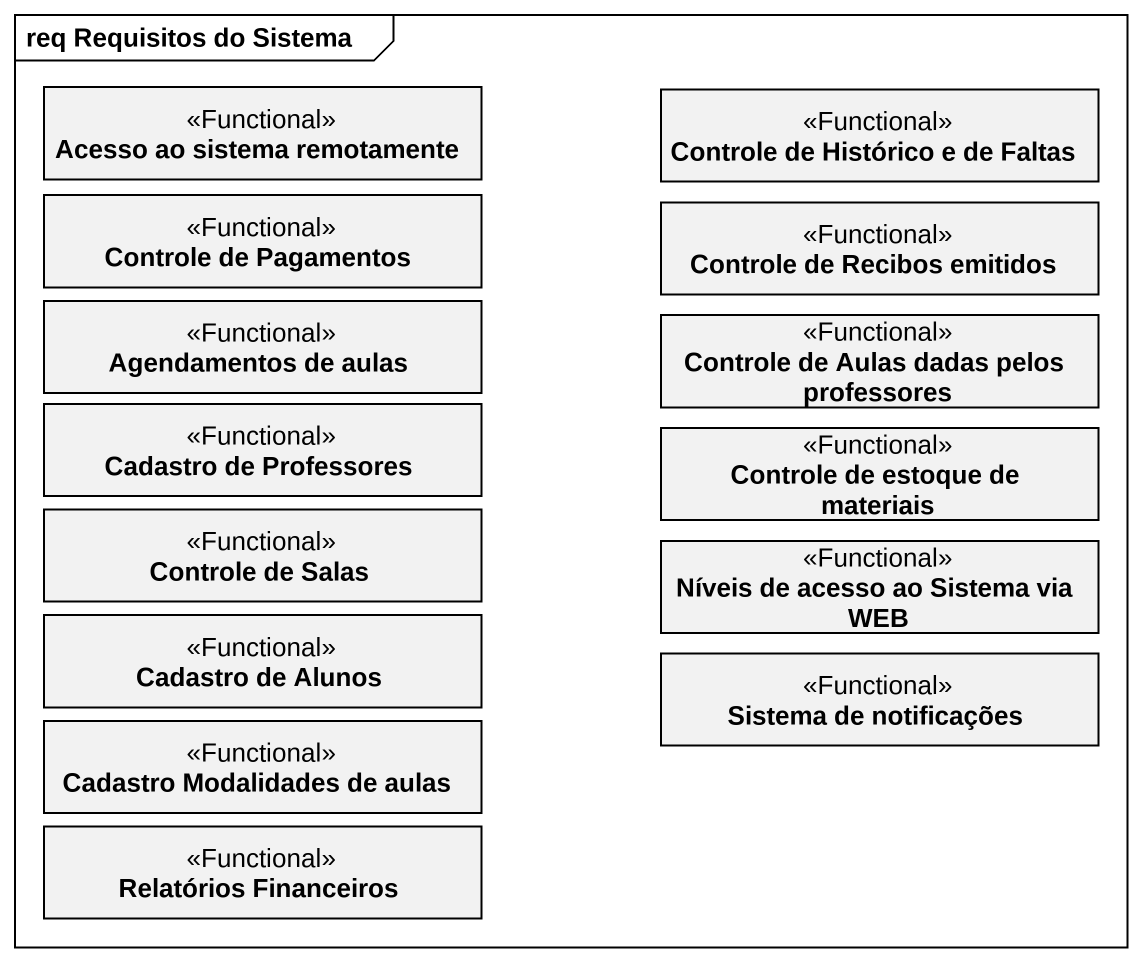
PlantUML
@startuml
mainframe req Requisitos do Sistema
hide circle
hide empty members
class "Acesso ao sistema remotamente" as Acesso_ao_sistema <<Functional>>
class "Controle de Histórico e de Faltas" as Controle_de_Histórico_e_de <<Functional>>
class "Controle de Pagamentos" as Controle_de_Pagamentos <<Functional>>
class "Controle de Recibos emitidos" as Controle_de_Recibos_emitidos <<Functional>>
class "Agendamentos de aulas" as Agendamentos_de_aulas <<Functional>>
class "Controle de Aulas dadas pelos professores" as Controle_de_Aulas_dadas <<Functional>>
class "Cadastro de Professores" as Cadastro_de_Professores <<Functional>>
class "Controle de estoque de materiais" as Controle_de_estoque_de <<Functional>>
class "Controle de Salas" as Controle_de_Salas <<Functional>>
class "Níveis de acesso ao Sistema via WEB" as Níveis_de_acesso_ao_Sistema <<Functional>>
class "Cadastro de Alunos" as Cadastro_de_Alunos <<Functional>>
class "Sistema de notificações" as Sistema_de_notificações <<Functional>>
class "Cadastro Modalidades de aulas" as Cadastro_Modalidades_de <<Functional>>
class "Relatórios Financeiros" as Relatórios_Financeiros <<Functional>>
@enduml
